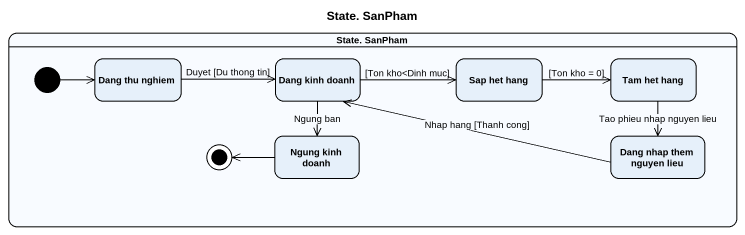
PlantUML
@startuml
title State. SanPham
hide empty description
state "State. SanPham" as State_SanPham {
  state "Dang thu nghiem" as Dang_thu_nghiem
  state "Dang kinh doanh" as Dang_kinh_doanh
  state "Sap het hang" as Sap_het_hang
  state "Tam het hang" as Tam_het_hang
  state "Ngung kinh doanh" as Ngung_kinh_doanh
  state "Dang nhap them nguyen lieu" as Dang_nhap_them_nguyen_lieu
  [*] -right-> Dang_thu_nghiem
  Ngung_kinh_doanh -left-> [*]
}
Dang_thu_nghiem -right-> Dang_kinh_doanh : Duyet [Du thong tin]
Dang_kinh_doanh -right-> Sap_het_hang : [Ton kho<Dinh muc]
Dang_kinh_doanh --> Ngung_kinh_doanh : Ngung ban
Sap_het_hang -right-> Tam_het_hang : [Ton kho = 0]
Tam_het_hang --> Dang_nhap_them_nguyen_lieu : Tao phieu nhap nguyen lieu
Dang_nhap_them_nguyen_lieu -left-> Dang_kinh_doanh : Nhap hang [Thanh cong]
@enduml
